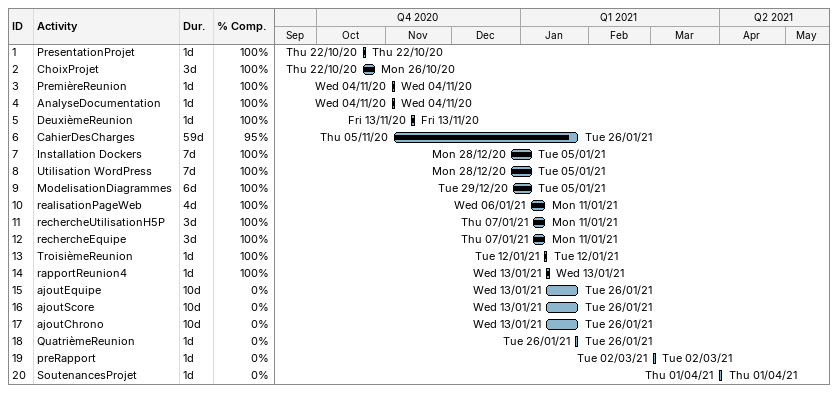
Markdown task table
| ID | Task | Duration | Start | Finish | % complete |
|---|---|---|---|---|---|
| 1 | PresentationProjet | 1d | 2020-10-22 | 2020-10-22 | 100 |
| 2 | ChoixProjet | 3d | 2020-10-22 | 2020-10-26 | 100 |
| 3 | PremièreReunion | 1d | 2020-11-04 | 2020-11-04 | 100 |
| 4 | AnalyseDocumentation | 1d | 2020-11-04 | 2020-11-04 | 100 |
| 5 | DeuxièmeReunion | 1d | 2020-11-13 | 2020-11-13 | 100 |
| 6 | CahierDesCharges | 59d | 2020-11-05 | 2021-01-26 | 95 |
| 7 | Installation Dockers | 7d | 2020-12-28 | 2021-01-05 | 100 |
| 8 | Utilisation WordPress | 7d | 2020-12-28 | 2021-01-05 | 100 |
| 9 | ModelisationDiagrammes | 6d | 2020-12-29 | 2021-01-05 | 100 |
| 10 | realisationPageWeb | 4d | 2021-01-06 | 2021-01-11 | 100 |
| 11 | rechercheUtilisationH5P | 3d | 2021-01-07 | 2021-01-11 | 100 |
| 12 | rechercheEquipe | 3d | 2021-01-07 | 2021-01-11 | 100 |
| 13 | TroisièmeReunion | 1d | 2021-01-12 | 2021-01-12 | 100 |
| 14 | rapportReunion4 | 1d | 2021-01-13 | 2021-01-13 | 100 |
| 15 | ajoutEquipe | 10d | 2021-01-13 | 2021-01-26 | 0 |
| 16 | ajoutScore | 10d | 2021-01-13 | 2021-01-26 | 0 |
| 17 | ajoutChrono | 10d | 2021-01-13 | 2021-01-26 | 0 |
| 18 | QuatrièmeReunion | 1d | 2021-01-26 | 2021-01-26 | 0 |
| 19 | preRapport | 1d | 2021-03-02 | 2021-03-02 | 0 |
| 20 | SoutenancesProjet | 1d | 2021-04-01 | 2021-04-01 | 0 |
